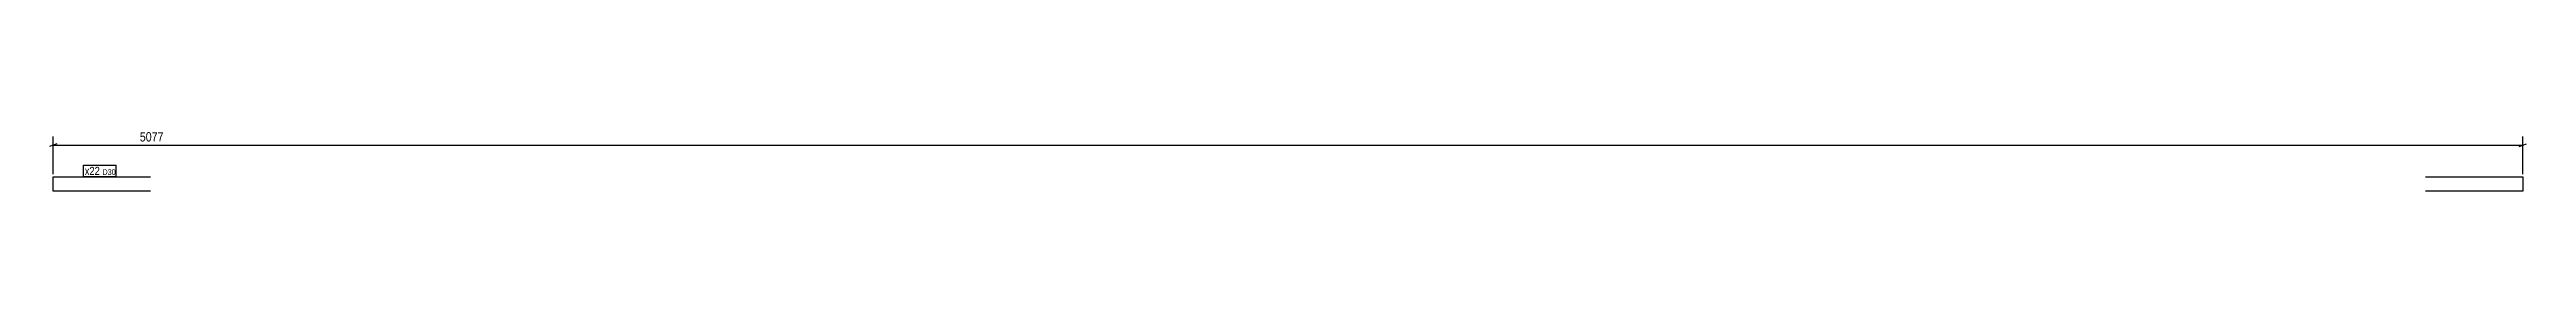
# Model space of a CAD drawing. Header units: millimetres. Extents: x 15 to 5107, y 15 to 142.
import ezdxf

# ---------------------------------------------------------------- set-up
doc = ezdxf.new("R2010")
doc.units = ezdxf.units.MM
for name, color, linetype in [('MÅLSÆTNING', 7, 'Continuous'), ('STÅL', 7, 'Continuous'), ('TEKST', 7, 'Continuous')]:
    doc.layers.add(name, color=color, linetype=linetype)
doc.styles.add('Arial Narrow', font='ARIALN.TTF', dxfattribs={"height": 0.2})

msp = doc.modelspace()

# ---------------------------------------------------------------- linework, layer by layer
at = {"layer": 'MÅLSÆTNING', "color": 7, "linetype": 'Continuous'}
for p, q in [((30, 113), (15, 107)), ((22.5, 50), (22.5, 127.7)), ((22.5, 110), (5099.7, 110)), ((5092.2, 107), (5107.2, 113)), ((5099.7, 50), (5099.7, 127.7))]:
    msp.add_line(p, q, dxfattribs=at)
at = {"layer": 'STÅL', "color": 2, "linetype": 'Continuous'}
for p, q in [((22.5, 45), (222.5, 45)), ((22.5, 15), (22.5, 45)), ((222.5, 15), (22.5, 15)), ((4899.7, 45), (5099.7, 45)), ((5099.7, 15), (4899.7, 15)), ((5099.7, 45), (5099.7, 43)), ((5099.7, 43), (5099.7, 15))]:
    msp.add_line(p, q, dxfattribs=at)

# ---------------------------------------------------------------- next in the draw order: wipeouts: each hides what was drawn before it
at = {"color": 0}
for points, layer in [([(4925.6, 113.7), (4925.6, 141.7), (196.6, 141.7), (196.6, 113.7)], 'MÅLSÆTNING'), ([(118.4, 48.5), (118.4, 66), (87.5, 66), (87.5, 48.5)], 'TEKST')]:
    msp.add_wipeout(points, dxfattribs=at).dxf.layer = layer

# ---------------------------------------------------------------- next in the draw order: texts
at = {"layer": 'MÅLSÆTNING', "color": 3, "style": 'Arial Narrow'}
msp.add_text('5077', height=19.09, dxfattribs=at).set_placement((200.6, 117.7))

# ---------------------------------------------------------------- next in the draw order: wipeouts: each hides what was drawn before it
at = {"color": 0}
msp.add_wipeout([(118.4, 48.5), (118.4, 66), (87.5, 66), (87.5, 48.5)], dxfattribs=at).dxf.layer = 'TEKST'

# ---------------------------------------------------------------- next in the draw order: linework, layer by layer
at = {"layer": 'TEKST', "color": 7, "linetype": 'Continuous'}
msp.add_line((84.5, 45.5), (84.5, 69), dxfattribs=at)

# ---------------------------------------------------------------- next in the draw order: wipeouts: each hides what was drawn before it
at = {"color": 0}
msp.add_wipeout([(148.8, 48.5), (148.8, 61), (123.7, 61), (123.7, 48.5)], dxfattribs=at).dxf.layer = 'TEKST'

# ---------------------------------------------------------------- next in the draw order: wipeouts: each hides what was drawn before it
msp.add_wipeout([(148.8, 48.5), (148.8, 61), (123.7, 61), (123.7, 48.5)], dxfattribs=at).dxf.layer = 'TEKST'

# ---------------------------------------------------------------- next in the draw order: linework, layer by layer
at = {"layer": 'TEKST', "color": 7, "linetype": 'Continuous'}
for p, q in [((84.5, 69), (151.8, 69)), ((151.8, 45.5), (151.8, 69)), ((84.5, 45.5), (151.8, 45.5))]:
    msp.add_line(p, q, dxfattribs=at)

# ---------------------------------------------------------------- next in the draw order: texts
at = {"layer": 'TEKST', "color": 3, "style": 'Arial Narrow'}
for s, height, p in [('x22', 16.7, (87.5, 48.5)), ('D30', 11.93, (123.7, 48.5))]:
    msp.add_text(s, height=height, dxfattribs=at).set_placement(p)

doc.saveas('drawing.dxf')
